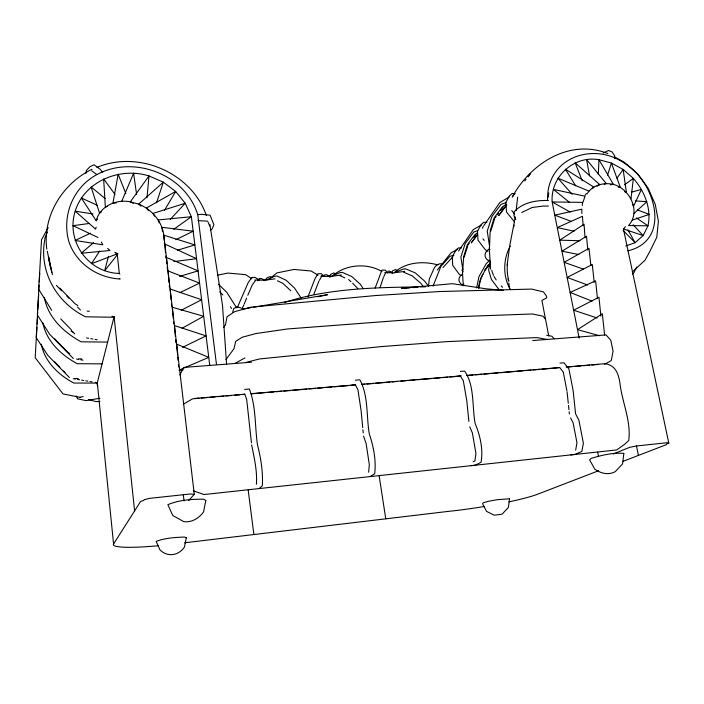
<?xml version="1.0" encoding="UTF-8"?>
<svg xmlns="http://www.w3.org/2000/svg" width="704" height="704" viewBox="0 0 704 704"><rect width="100%" height="100%" fill="white"/><g stroke="black" fill="none" stroke-linecap="round" stroke-linejoin="round"><path stroke-width="1.06" d="M256.406 484.229C257.365 470.976 254.206 457.811 251.645 444.928M598.312 174.566L598.972 159.711C574.086 155.179 550.246 176.766 552.165 201.96L570.143 212.045M489.394 250.246L490.142 231.713M39.054 285.173L37.374 314.978L49.588 334.206L73.366 358.538M39.248 281.934L39.758 273.31M37.673 311.995L36.221 337.638L47.749 355.291L69.388 377.485M37.796 309.83L38.368 300.106M38.491 297.95L38.685 294.712M36.934 327.29L35.2 357.738L63.034 393.95L80.01 397.302M37.127 324.025L37.506 317.486M368.658 472.226L369.327 464.631L366.098 443.441L363.537 436.128M146.978 197.842L149.002 175.947C120.085 166.804 84.471 181.069 75.196 211.191C65.683 240.935 88.018 272.712 119.319 273.434L119.891 274.111M428.525 286.308L429.255 279.145L434.465 267.555L437.017 264.66L440.018 263.736L442.86 264.123M547.615 200.631C545.811 157.282 594.519 140.51 626.358 164.56C655.195 182.644 671.968 240.407 627.845 250.826M548.328 197.111L548.742 192.94M513.744 226.723L514.122 225.069M516.164 210.69L517.642 197.138M630.986 198.862L633.38 178.402L623.146 169.435L611.424 163.064L598.972 159.711L613.422 184.413C630.071 188.839 641.265 211.772 628.487 225.562L647.979 225.817C651.728 208.71 644.538 191.242 633.38 178.402L624.562 184.738M86.02 173.457L86.381 170.456L89.962 166.681L94.09 164.789L99.845 169.004L102.714 172.278M507.074 265.329L509.758 245.608L515.293 216.982M582.243 205.471L582.666 202.374L552.165 201.96M575.661 450.102L576.981 442.825L573.1 422.822L570.61 417.947M476.643 287.91L478.922 276.725L486.13 263.789L489.914 260.19M490.354 261.8L488.576 269.984L491.418 279.453L498.705 289.221L500.403 290.602M114.902 252.331L117.753 253.669L117.374 255.332L119.319 273.434M96.131 227.128L95.621 229.161L75.196 211.191L92.963 213.963M111.971 316.307L114.092 316.686L97.302 382.712L113.573 543.981A70.479 7.533 -7.6 0 0 158.47 545.741M108.513 256.3L104.658 270.697L117.559 254.505L115.57 253.924M232.734 311.969L233.728 308.519L237.239 306.882L241.217 308.044M467.386 244.578L463.672 256.687L462.528 273.002L463.311 285.762M490.195 230.648L494.182 217.765M464.112 257.303L467.702 245.986M490.688 231.246L494.569 219.12M607.534 175.146L611.424 163.064L620.374 187.502L618.226 187.194M383.398 277.499L380.046 287.47M156.543 202.814L163.328 182.169L149.002 175.947L130.328 201.837C116.266 198.942 99.959 206.149 96.184 220.774L81.374 197.991L97.126 205.198M583 202.057L585.068 196.24L553.414 189.385L569.642 202.506M375.118 288.077L381.938 270.151L385.29 270.098L387.614 272.923M433.03 286.114L440.942 266.332L450.014 256.238L453.974 255.262M318.859 281.248L313.922 294.07M307.938 296.877L315.04 278.634L317.97 273.742L321.332 273.689L324.324 276.522M244.262 303.961L246.611 298.197M247.79 295.31L252.182 285.129L255.42 280.614M121.73 201.265L133.61 173.228L136.585 194.348M47.502 231.95L44.898 237.97L44.801 239.615C38.746 271.682 56.725 302.896 85.624 316.809L113.898 317.258M383.794 276.646L385.387 273.205M237.257 307.745L248.257 282.471L251.909 277.464L255.279 277.411L258.975 280.254M242.026 308.686L243.874 304.929M636.715 266.974L633.829 272.862L632.359 274.41M179.863 374.959L183.674 367.426L251.522 362.199M48.206 227.577L41.518 239.747L38.685 289.247L51.682 310.323M510.286 246.039C503.096 259.063 502.665 276.329 510.268 289.309M482.372 228.158L483.34 226.468M319.378 280.368L321.446 276.839M164.463 210.364L175.666 191.47L163.328 182.169L138.67 204.142L130.328 201.837L133.241 203.342M487.916 265.118L481.008 277.693A44.026 40.031 -53.6 0 0 478.614 287.223M587.127 193.838C592.275 185.082 603.953 182.116 613.422 184.413L610.298 184.782M391.626 272.43L392.656 270.802L395.63 269.526L397.1 270.547M113.573 543.981L140.589 501.477L143.748 500.421L144.25 499.655L149.829 498.326L190.001 494.006L194.269 494.27L163.803 235.145C161.964 221.1 151.642 209.308 138.67 204.142L141.108 206.096M99.625 251.046L91.476 263.718L117.753 253.669M223.714 327.448L225.509 324.764L227.014 316.8L234.45 311.731L250.8 307.173L375.223 295.574L439.683 291.535L531.608 289.08L543.382 291.87L546.33 295.742L546.726 297.81L541.913 300.458L548.742 335.975M458.524 251.082L473.299 229.61L481.642 224.84M483.824 225.632L499.814 202.55L509.071 197.076M616.994 178.209L623.146 169.435L626.419 192.474L624.422 191.629M461.938 274.446C458.225 277.314 457.688 281.512 461.622 284.495L463.144 284.759M437.272 270.063L451.035 252.85L457.512 249.304M477.523 234.282L471.222 242.942L477.585 234.573M506.422 204.996L498.714 215.565L506.81 204.882M585.068 195.316L586.326 193.6M96.184 220.774L97.442 219.067M225.931 359.612L234.001 348.7L235.673 341.396L242.22 337.234L255.904 333.555L287.505 328.962L441.998 317.231L532.409 313.975L543.004 316.175L545.521 319.194M468.028 244.957L469.304 243.25M473.766 237.301L475.675 234.749M494.886 218.108L496.144 216.436M497.394 214.773L498.643 213.101M500.526 210.593L503.034 207.249M468.028 243.734L475.033 234.476L477.488 232.725M494.815 216.938L502.322 207.02L506.299 204.142M328.944 276.742L330.845 274.243L333.81 272.95L335.729 273.962M443.01 267.529L452.971 256.608M514.184 194.533L512.213 197.076C530.42 163.583 569.457 138.31 607.904 153.578M524.744 180.972L526.064 179.282M490.283 263.542L484.898 270.019L490.512 263.754M188.698 500.579L194.269 494.27M264.466 280.755L267.01 277.904L269.958 276.593L271.762 277.341M170.333 219.358L185.222 203.245L175.666 191.47L146.335 208.067L148.35 210.47M623.146 461.287L666.327 444.673L666.538 444.022L668.8 443.15L623.41 228.923L625.469 226.741M592.302 188.646L593.824 187.106L565.338 169.145L575.696 185.838M323.365 276.329L324.826 274.877L326.77 274.718L330.167 277.306M257.664 280.773L259.926 278.555L261.21 278.423L264.59 280.377M462.387 285.551L463.918 284.09M632.377 271.902L645.093 260.137L649.862 251.398L656.753 237.362L658.398 221.329L655.257 204.327L648.19 188.276L637.63 173.932L624.254 162.202L614.671 156.983M634.102 213.374L646.853 201.652L635.272 200.904M93.518 242.695L81.242 253.264L109.956 250.51L107.642 248.389M259.063 488.576L262.337 485.786C263.138 472.023 260.867 458.075 257.462 444.778C254.778 426.298 256.159 406.63 249.366 389.03L244.631 389.426M270.213 278.326L276.954 272.906L294.043 269.447L311.124 271.005L318.05 275.167M333.15 275.431C346.016 264.273 367.435 262.786 381.92 271.55M210.382 230.226L212.159 228.932L213.893 224.734L210.1 215.186L201.529 214.298L197.639 214.65M173.809 229.302L191.374 216.726L185.222 203.245L152.979 213.418L154.466 216.172M395.041 271.902C406.674 261.906 423.878 260.92 438.038 264.968M101.288 212.01L99.537 213.127L91.098 186.982L105.178 198.581M596.983 186.305L599.72 184.554L575.124 162.818L582.226 180.77M594.202 282.41L592.293 264.528L567.134 277.438L577.5 329.674L602.334 313.746L604.613 335.025M91.978 169.25C62.471 183.674 42.381 215.987 46.816 249.102M370.049 476.59L374.704 473.713C376.288 460.372 373.551 446.53 369.292 433.893C366.247 416.055 368.597 396.114 359.894 379.799L355.406 380.178M583.141 225.808L582.454 216.278L557.251 227.612L561.933 251.205L586.529 236.271L587.814 250.043M234.819 363.51L244.93 357.931M183.251 404.263L192.544 398.825L199.03 398.279M562.126 252.217L564.133 262.328L588.993 248.336L590.867 265.54M604.71 364.267L611.292 360.562L613.061 351.217L610.834 340.349L606.065 334.902L532.743 340.542M182.019 328.275L203.685 316.29L172.278 307.243L173.237 318.199M181.183 310.27L201.643 299.746L170.139 289.018L171.09 299.754M473.141 461.78L474.927 460.865L475.93 453.438L472.358 432.854L469.744 426.8M603.222 153.067L608.458 150.489L612.128 151.95L614.627 155.751L614.882 158.699M175.824 239.721L193.169 231.211L161.929 227.286L162.483 231.546M182.477 347.354L206.105 335.878L174.442 325.6L175.366 336.31M180.101 292.538L199.584 283.105L168.01 270.926L169.039 282.506M521.743 212.511L532.154 207.478L543.294 206.061L548.425 206.061M90.508 233.191L75.09 240.469L102.863 244.816L101.35 242.035M266.596 279.805L274.525 276.311L277.059 276.03L286.167 280.271L294.633 288.182L301.233 298.214M331.698 276.1L339.962 272.642L342.32 272.369L351.736 276.522L360.351 284.284L363.299 288.772M613.36 453.93L629.605 447.374L635.73 446.072L667.181 442.693L668.8 443.15M394.768 272.501L403.339 269.069L405.53 268.805L415.219 272.87L424.468 280.966L428.375 286.026M598.717 470.694L537.636 494.199A65.076 6.538 -9.1 0 1 508.869 501.873M604.199 184.281L606.241 183.524L586.599 159.614L589.547 175.824M625.777 245.96L635.105 242.686L643.13 235.585L647.979 225.817L636.486 217.976M506.088 202.611L501.054 204.354L491.867 216.612L487.256 231.088L489.456 245.784M477.91 230.604L473.81 232.003L465.186 243.531L460.882 257.136L462.889 269.861M632.333 220.097L649.185 214.421L637.463 209.924M96.906 167.394C138.345 149.882 191.699 172.709 206.378 215.547M177.514 250.219L194.858 244.913L163.803 235.145L164.217 240.372M179.599 276.434L198.07 270.864L166.426 257.444L166.962 263.842M631.435 192.174L641.458 189.376L633.635 206.061L632.315 204.354M284.451 302.447C327.554 288.552 373.331 287.505 418.238 286.898M245.538 362.551L259.301 358.987L382.026 346.535L446.186 341.678L515.574 338.483L536.897 337.603L547.483 339.513M107.466 206.457L105.336 206.967L103.646 178.895L115.025 194.454M318.023 296.754L327.65 294.659L253.194 307.305M217.554 275.158L227.929 273.082L245.599 274.648L251.918 278.793M80.089 397.17L83.239 396.625M242.405 309.135L251.038 307.666M99.986 398.235L86.046 400.62L77.669 398.834L76.19 395.894M242.097 394.627L244.728 394.205L246.664 399.282L251.451 442.816M387.702 271.313L389.62 271.154L392.682 273.548M404.721 271.366L393.958 272.853L384.771 272.589M351.666 385.343L355.379 384.833L357.922 389.726L361.082 410.467L362.718 427.574M89.355 223.45L73.031 225.685L97.918 237.45M275.062 278.837L264.748 280.245L254.725 279.998M341.44 274.974L330.396 276.487L320.848 276.241M173.853 261.589L196.566 258.694L164.85 244.042L165.528 252.754M455.55 376.543L460.222 375.954L463.302 380.67L466.805 400.822L468.873 421.45M554.18 368.192L559.706 367.532L563.27 372.073L566.87 390.65M184.589 542.793L448.571 511.35A65.076 6.538 -9.1 0 0 484.264 506.493M470.906 465.687L475.174 465.23L481.052 462.29C483.366 449.372 480.154 435.556 475.174 423.597C471.935 406.745 474.822 385.563 464.614 371.061L460.363 371.413M570.838 454.898L574.886 454.458L581.865 451.458L583.387 443.186L578.926 420.323L575.573 413.829L573.144 390.65L568.92 368.966L563.983 362.762L559.944 363.097M198.026 220.651L207.671 221.162M194.665 398.438L244.904 394.187M251.469 393.633L355.432 384.833M361.979 384.278L461.261 375.866M466.717 375.408L559.548 367.55M566.095 366.995L605.352 363.669C615.586 365.64 618.226 373.226 619.854 382.518C621.922 401.755 631.321 421.036 628.751 440.502L624.598 444.33L616.686 449.944L203.975 494.534L193.336 490.811M201.194 398.094L207.68 397.549M209.836 397.364L215.248 396.906M217.404 396.722L223.898 396.176M226.054 395.991L231.466 395.534M234.705 395.252L240.108 394.794M251.002 393.879L265.232 392.674M267.423 392.489L273.988 391.926M276.179 391.741L281.653 391.283M283.835 391.09L290.409 390.535M292.591 390.35L306.821 389.145M309.012 388.96L315.577 388.406M317.768 388.221L323.242 387.754M325.433 387.57L331.998 387.015M334.189 386.83L348.418 385.625M350.61 385.44L352.792 385.255M361.539 384.507L364.813 384.234M366.995 384.05L373.551 383.495M375.734 383.31L389.937 382.105M392.119 381.92L397.584 381.454M400.858 381.181L406.322 380.714M408.505 380.53L415.061 379.975M417.243 379.79L431.446 378.585M433.629 378.4L440.185 377.846M442.367 377.661L447.832 377.203M450.014 377.018L456.57 376.455M467.509 375.531L472.982 375.065M475.174 374.88L481.747 374.326M483.93 374.141L489.403 373.674M491.594 373.49L498.159 372.935M500.35 372.75L514.58 371.545M516.771 371.36L523.345 370.806M525.527 370.621L531.001 370.154M533.192 369.97L539.757 369.415M541.948 369.222L555.086 368.113M567.002 367.101L572.405 366.643M574.57 366.458L581.055 365.913M583.22 365.728L589.714 365.182M591.87 364.998L598.365 364.443M183.216 369.864L178.922 370.198L208.762 357.35L176.616 344.098L177.575 354.974M409.878 287.804L401.403 288.341L452.39 283.686L485.822 288.772L503.281 290.382M413.054 287.602L417.296 287.338M420.394 286.871L425.77 286.801M100.038 401.535L95.814 401.553L88.44 399.529M548.372 200.499C536.149 200.138 522.72 202.4 514.122 211.816L513.973 215.635L515.759 219.454M97.17 383.082L73.77 383.046C58.749 375.012 44.422 361.601 41.36 344.194M75.02 378.532L78.214 378.541M78.566 358.873L81.796 358.899M102.054 363.854L77.238 363.713C61.433 355.212 46.314 341.176 42.891 322.907M489.966 249.647L488.18 249.638C484.246 252.674 483.771 257.083 487.819 260.304L489.526 260.498M107.589 342.091L81.154 341.818C64.143 332.622 47.863 317.451 44.396 297.686M87.173 311.168L89.329 311.203M461.437 247.975L458.533 247.905L456.192 249.85L452.364 256.423L452.637 265.25L459.36 274.41L461.138 275.625M579.938 240.759L559.733 240.143L584.082 224.25L585.033 237.794M116.16 203.034L112.983 202.884L118.149 174.222L125.858 193.512M257.576 279.18L259.767 279.277M263.05 279.426L266.332 279.585M486.834 222.394L483.833 222.244L481.307 224.347L477.497 231.07L478.007 240.178L485.311 249.7L487.942 251.425M321.702 275.537L323.822 275.634M328.064 275.836L330.194 275.933M390.025 272.307L392.084 272.404M515.328 193.714L512.239 193.459L509.502 195.756L505.736 202.602L506.537 212.018L514.518 221.91M73.26 378.726L75.354 379.069M77.44 379.421L79.534 379.764M81.62 380.107L83.714 380.459M85.8 380.802L87.894 381.154M89.98 381.498L92.074 381.85M95.207 382.369L97.302 382.712A68.402 18.014 -5.3 0 0 97.627 385.81M76.569 359.084L78.707 359.445M80.846 359.806L82.975 360.166M86.566 337.92L88.686 338.29M90.807 338.659L92.928 339.029M95.04 339.39L97.161 339.759M546.665 335.254L551.954 336.266L554.092 338.738M561.933 251.205L578.873 254.531M557.251 227.612L574.165 231.202M577.5 329.674L599.579 335.711M597.124 317.979L573.637 310.218L598.963 297.229L600.89 316.175M623.41 228.923L643.13 235.585L633.151 224.761M564.133 262.328L583.44 269.122M567.134 277.438L587.602 285.014M570.979 221.302L554.778 215.142L581.777 209.167L581.865 213.532M592.002 301.092L570.117 292.45L595.619 280.826L597.414 298.065M588.852 191.066L557.92 178.191L572.202 194.33M403.489 272.149L412.157 275.81L420.798 283.298L423.394 286.669M340.138 275.774L344.819 277.851M277.438 280.773L282.867 283.325L290.866 290.822M71.122 330.994L72.996 332.138M69.749 353.54L67.989 352.475L54.525 338.677M77.88 305.51L75.09 303.811L59.717 288.059M91.705 170.782L96.703 174.504M348.559 279.514L350.997 281.723M352.634 283.193L357.852 288.631M218.416 284.187L226.706 292.248L236.614 307.78M219.692 291.878L222.825 294.932M623.146 230.463L635.105 242.686L627.986 229.874M56.329 285.358L61.609 290.761M66.889 296.164L69.15 298.478M77.449 306.962L80.467 310.05M71.658 330.766L74.73 333.907M60.729 318.921L71.298 329.762M54.63 361.83L59.84 367.18M63.571 370.999L65.058 372.522M119.891 278.687L120.173 279.03C97.354 277.869 75.742 263.305 68.728 241.12C62.92 219.762 69.863 196.24 86.583 181.676C122.452 151.158 184.175 169.937 197.762 214.808L216.48 364.558M511.773 210.549L514.536 213.954M482.926 238.797L484.194 240.434M461.824 270.081L463.118 271.832M230.498 306.68L231.528 308.44M208.085 222.138L209.748 226.037M159.139 222.913L158.259 219.93L191.374 216.726L209.792 365.693M47.265 251.222L51.806 272.439M48.594 256.59L52.439 274.674M48.488 258.174L50.741 268.778M636.425 445.738L638.414 455.418M552.358 202.981L557.04 226.574M564.335 263.331L566.931 276.434M577.702 330.73L579.163 338.078M597.652 452.153L598.506 456.447M209.854 224.418L222.482 304.982L226.6 364.549M379.104 475.605L385.766 518.83M508.816 283.008L509.722 289.494M248.178 490.046L253.88 534.538M183.269 494.419L184.017 500.958M114.092 316.686L134.605 510.902M567.072 391.679L568.286 403.304M568.506 405.425L568.946 409.649M569.166 411.761L569.386 413.882M362.921 429.713L363.229 432.925M169.321 285.666L169.514 287.778M177.769 357.148L178.05 360.413M178.438 364.76L178.631 366.934M173.527 321.49L173.721 323.682M171.468 304.049L171.653 306.196M175.648 339.522L175.921 342.734M167.235 267.045L167.499 270.248M165.774 256.018L165.942 258.201M164.375 242.458L164.542 244.552M489.236 247.694L490.565 269.095M502.603 287.302A45.135 24.702 23.3 0 1 501.186 285.903M496.206 279.91A45.135 24.702 23.3 0 1 494.111 276.47M493.592 275.431A45.135 24.702 23.3 0 1 491.762 270.266M508.517 280.852A46.939 42.372 -56.2 0 1 508.015 278.881M508.895 281.134A47.098 43.094 -52.9 0 1 507.549 263.446M478.782 288.552A44.158 40.665 -50 0 1 480.973 278.969M481.342 277.948A44.158 40.665 -50 0 1 482.926 274.199M488.33 265.417A44.158 40.665 -50 0 1 490.301 263.05M623.832 453.367L622.547 463.954L615.155 471.724C608.467 475.323 600.776 473.475 594.792 469.154L589.609 459.879L591.228 458.33C601.753 455.25 612.806 452.505 623.832 453.367M509.538 498.802L508.394 507.417L502.295 513.955L500.57 514.413L494.155 515.187L486.552 511.377L482.583 503.747L483.138 502.797L488.655 501.257L497.068 499.708L509.538 498.802M205.806 500.544L203.526 512.028C198.686 518.426 191.928 522.597 183.779 521.673L172.762 515.478L167.842 504.698C179.098 499.893 191.743 499.127 203.852 499.215L205.806 500.544M186.305 537.812L184.457 546.999C178.675 555.685 167.649 557.436 160.019 549.938L156.147 541.376C165.194 538.032 175.041 537.346 184.615 537.055L186.305 537.812M530.024 174.196L528.044 176.739L530.024 174.196"/></g></svg>
